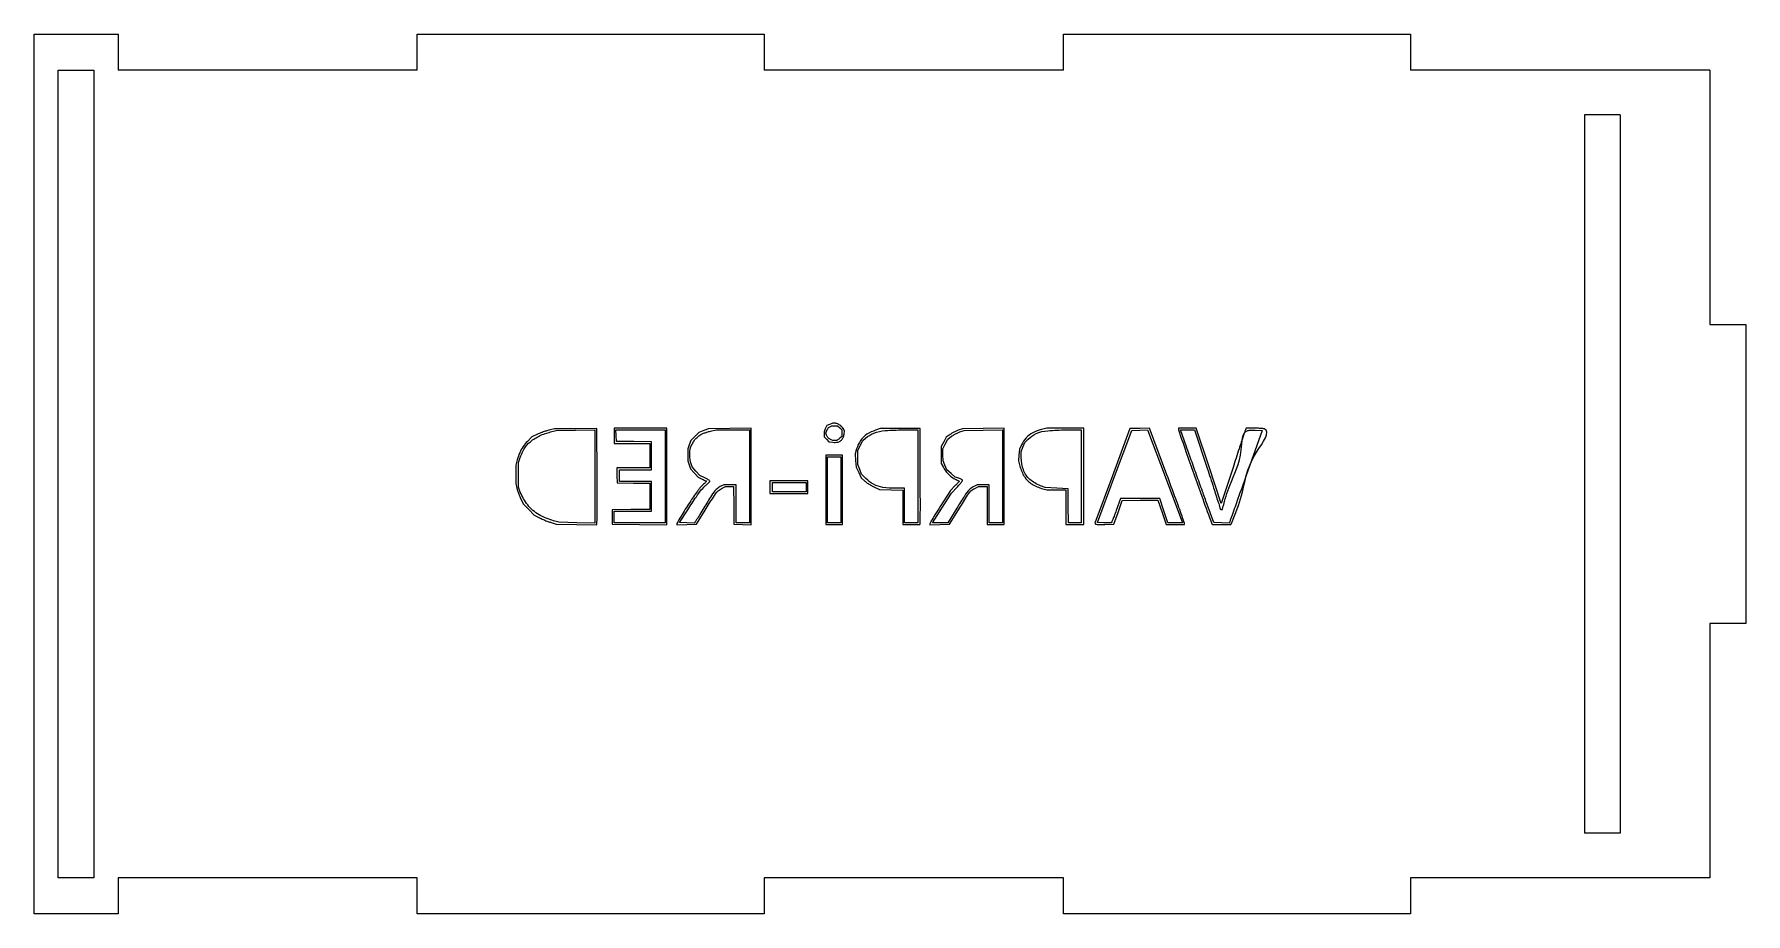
# Model space of a CAD drawing. Extents: x 0 to 436, y 0 to 625.
# Drawn here: x 149.9 to 435.9, y 313.1 to 460.1 of the extents above; entities that cross this region are included whole.
import ezdxf

# ---------------------------------------------------------------- set-up
doc = ezdxf.new("R2010")
doc.units = 0
doc.layers.add('Capa_1', color=7, linetype='CONTINUOUS')

msp = doc.modelspace()

# ---------------------------------------------------------------- linework, layer by layer
at = {"layer": 'Capa_1', "color": 7}
for p, q in [((149.850676, 313.14879), (149.850676, 460.148798)), ((149.850676, 460.148798), (163.850676, 460.148798)), ((163.850676, 460.148798), (163.850676, 454.148796)), ((213.850675, 454.148796), (213.850675, 460.148798)), ((213.850675, 460.148798), (271.850676, 460.148798)), ((271.850676, 460.148798), (271.850676, 454.148796)), ((321.850676, 454.148796), (321.850676, 460.148798)), ((321.850676, 460.148798), (379.850676, 460.148798)), ((379.850676, 460.148798), (379.850676, 454.148796)), ((153.850677, 454.148796), (159.800675, 454.148796)), ((153.850677, 319.148806), (153.850677, 454.148796)), ((159.800675, 454.148796), (159.800675, 319.148806)), ((213.850675, 454.148796), (163.850676, 454.148796)), ((321.850676, 454.148796), (271.850676, 454.148796)), ((429.850675, 454.148796), (379.850676, 454.148796)), ((429.850675, 454.148796), (429.850675, 411.648796)), ((414.850677, 446.648797), (408.900676, 446.648797)), ((408.900676, 446.648797), (408.900676, 326.648805)), ((414.850677, 446.648797), (414.850677, 326.648805)), ((429.850675, 411.648796), (435.850674, 411.648796)), ((435.850674, 411.648796), (435.850674, 361.648792)), ((282.273353, 394.742887), (282.051936, 394.314696)), ((282.75417, 394.943781), (282.273353, 394.742887)), ((283.594577, 394.720608), (284.105038, 394.720608)), ((284.105038, 394.720608), (284.45199, 394.373644)), ((233.000418, 392.838651), (232.26872, 392.106962)), ((233.929528, 393.282082), (233.000418, 392.838651)), ((236.809202, 394.212885), (235.833921, 393.969188)), ((236.138374, 393.681796), (237.091909, 393.900146)), ((240.343056, 394.219376), (236.809202, 394.212885)), ((237.091909, 393.900146), (240.307719, 393.973636)), ((240.307719, 393.973636), (243.523528, 394.047141)), ((243.876913, 394.225867), (240.343056, 394.219376)), ((243.523528, 394.047141), (243.523528, 386.238676)), ((243.913627, 386.380713), (243.876913, 394.225867)), ((251.156657, 394.296544), (246.774675, 394.296544)), ((246.774675, 394.296544), (246.774675, 393.024359)), ((246.774675, 393.024359), (246.774675, 391.752172)), ((247.086262, 393.059693), (247.044468, 394.013836)), ((247.044468, 394.013836), (251.150197, 394.013836)), ((247.128062, 392.105554), (247.086262, 393.059693)), ((250.061164, 392.067347), (247.128062, 392.105554)), ((252.994262, 392.029136), (250.061164, 392.067347)), ((251.150197, 394.013836), (255.255929, 394.013836)), ((255.538637, 394.296544), (251.156657, 394.296544)), ((252.994262, 389.699663), (252.994262, 392.029136)), ((255.255929, 394.013836), (255.255929, 386.239353)), ((255.538637, 386.237389), (255.538637, 394.296544)), ((259.54569, 392.24244), (259.309092, 391.548066)), ((260.226255, 392.905335), (259.54569, 392.24244)), ((260.906831, 393.568247), (260.226255, 392.905335)), ((261.721245, 393.892272), (260.906831, 393.568247)), ((262.535671, 394.216311), (261.721245, 393.892272)), ((266.104865, 394.267145), (262.535671, 394.216311)), ((262.83766, 393.803374), (263.807858, 394.008934)), ((263.807858, 394.008934), (266.599606, 394.011192)), ((269.674061, 394.317976), (266.104865, 394.267145)), ((266.599606, 394.011192), (269.391351, 394.013449)), ((269.391351, 394.013449), (269.391351, 386.238964)), ((269.674061, 386.245122), (269.674061, 394.317976)), ((281.830518, 393.386984), (281.830518, 392.887459)), ((281.830518, 392.887459), (282.227639, 392.44301)), ((282.115077, 393.46195), (282.314219, 393.938539)), ((282.239286, 393.137132), (282.115077, 393.46195)), ((282.227639, 392.44301), (282.624759, 391.998552)), ((282.624759, 391.998552), (283.323135, 391.947306)), ((282.63635, 392.56664), (282.63635, 392.56664)), ((284.304219, 392.019473), (284.304219, 392.019473)), ((284.45199, 394.373644), (284.798957, 394.026688)), ((284.798957, 392.932281), (284.48091, 392.642927)), ((284.798957, 394.026688), (284.798957, 393.479493)), ((284.798957, 393.479493), (284.798957, 392.932281)), ((285.25631, 393.843182), (284.998508, 394.27961)), ((285.180967, 393.281441), (285.25631, 393.843182)), ((287.889017, 391.404861), (288.293136, 392.259063)), ((288.293136, 392.259063), (288.772369, 392.6643)), ((291.230576, 394.22587), (290.450356, 393.984014)), ((294.552399, 394.22587), (291.230576, 394.22587)), ((297.874225, 394.22587), (294.552399, 394.22587)), ((295.0118, 394.012764), (297.520838, 394.014175)), ((297.520838, 394.014175), (297.520838, 386.239692)), ((297.910934, 386.380713), (297.874225, 394.22587)), ((301.832141, 392.023656), (301.408079, 391.257431)), ((302.256205, 392.789866), (301.832141, 392.023656)), ((302.094698, 391.655725), (302.498504, 392.478081)), ((302.8893, 393.249479), (302.256205, 392.789866)), ((302.498504, 392.478081), (303.151857, 392.952226)), ((304.941936, 394.210505), (304.232167, 393.959799)), ((304.514979, 393.673755), (305.224759, 393.921151)), ((308.44045, 394.264401), (304.941936, 394.210505)), ((305.224759, 393.921151), (308.440569, 393.980932)), ((311.938967, 394.318303), (308.44045, 394.264401)), ((308.440569, 393.980932), (311.656375, 394.040712)), ((311.656375, 394.040712), (311.656375, 386.252801)), ((311.938967, 386.250227), (311.938967, 394.318303)), ((315.064988, 391.127005), (315.363926, 391.925981)), ((315.363926, 391.925981), (315.927532, 392.489588)), ((319.077355, 394.292595), (318.160463, 394.076492)), ((322.15181, 394.294571), (319.077355, 394.292595)), ((325.226266, 394.296546), (322.15181, 394.294571)), ((322.293164, 394.012764), (324.802202, 394.014175)), ((324.802202, 394.014175), (324.802202, 386.239692)), ((325.226266, 386.239356), (325.226266, 394.296546)), ((332.952404, 394.225867), (330.008208, 386.317026)), ((330.392663, 386.239348), (333.258251, 393.943151)), ((334.575092, 394.265465), (332.952404, 394.225867)), ((333.258251, 393.943151), (334.578374, 393.982775)), ((336.197785, 394.305055), (334.575092, 394.265465)), ((334.578374, 393.982775), (335.898508, 394.022382)), ((335.898508, 394.022382), (338.814165, 386.243629)), ((339.124452, 386.49098), (336.197785, 394.305055)), ((342.53038, 394.296544), (341.057936, 394.296544)), ((341.057936, 394.296544), (341.057936, 394.024408)), ((343.066004, 389.313806), (341.377017, 394.013839)), ((341.377017, 394.013839), (342.550017, 394.013839)), ((344.002812, 394.296544), (342.53038, 394.296544)), ((342.550017, 394.013839), (343.723003, 394.013839)), ((343.723003, 394.013839), (345.853648, 387.608622)), ((346.103604, 387.994194), (344.002812, 394.296544)), ((352.376222, 394.296544), (352.253232, 394.049173)), ((355.020381, 393.943159), (352.350765, 386.38071)), ((353.847127, 394.296544), (352.376222, 394.296544)), ((353.883158, 393.984575), (355.020381, 393.943159)), ((230.562405, 389.029044), (230.33013, 388.147743)), ((230.749868, 388.571697), (231.059124, 389.408531)), ((246.774675, 391.752172), (249.743113, 391.752172)), ((249.743113, 391.752172), (252.711552, 391.752172)), ((252.711552, 391.752172), (252.711552, 389.702536)), ((252.711552, 389.702536), (252.711552, 387.652897)), ((252.994262, 387.370192), (252.994262, 389.699663)), ((259.309092, 391.548066), (259.072491, 390.853681)), ((259.072491, 390.853681), (259.072491, 389.84389)), ((259.072491, 389.84389), (259.072491, 388.834096)), ((283.52677, 389.773213), (282.113229, 389.773213)), ((282.113229, 389.773213), (282.113229, 383.977689)), ((282.395936, 383.977689), (282.395936, 389.490502)), ((282.395936, 389.490502), (283.52677, 389.490502)), ((284.940314, 389.773213), (283.52677, 389.773213)), ((283.52677, 389.490502), (284.657603, 389.490502)), ((284.657603, 389.490502), (284.657603, 383.977689)), ((284.940314, 383.977689), (284.940314, 389.773213)), ((287.266197, 390.832097), (287.024099, 389.999307)), ((287.024099, 389.999307), (287.100657, 388.882539)), ((287.484688, 388.228918), (287.484801, 389.389789)), ((287.484801, 389.389789), (287.484914, 390.550656)), ((287.484914, 390.550656), (287.889017, 391.404861)), ((301.408079, 391.257431), (301.408192, 389.84389)), ((301.408192, 389.84389), (301.408291, 388.430346)), ((301.690891, 390.833369), (302.094698, 391.655725)), ((301.701192, 389.84389), (301.690891, 390.833369)), ((301.711493, 388.85441), (301.701192, 389.84389)), ((314.387536, 389.814491), (314.307218, 388.854642)), ((314.467853, 390.774345), (314.387536, 389.814491)), ((314.80538, 391.511606), (314.467853, 390.774345)), ((314.766052, 390.328025), (315.064988, 391.127005)), ((314.766052, 389.366311), (314.766052, 390.328025)), ((230.319095, 386.592845), (230.308061, 385.03795)), ((230.33013, 388.147743), (230.319095, 386.592845)), ((230.749868, 386.522061), (230.749868, 388.571697)), ((230.749868, 384.472428), (230.749868, 386.522061)), ((243.523528, 386.238676), (243.523528, 378.430214)), ((249.949649, 387.652897), (247.187729, 387.652897)), ((247.187729, 387.652897), (247.228573, 386.41605)), ((247.228573, 386.41605), (247.269416, 385.1792)), ((247.6228, 386.380713), (247.6228, 387.370192)), ((247.6228, 387.370192), (250.308531, 387.370192)), ((247.6228, 385.39123), (247.6228, 386.380713)), ((252.711552, 387.652897), (249.949649, 387.652897)), ((250.308531, 387.370192), (252.994262, 387.370192)), ((255.255929, 386.239353), (255.255929, 378.46487)), ((255.538637, 378.178251), (255.538637, 386.237389)), ((259.072491, 388.834096), (259.297529, 388.173634)), ((259.297529, 388.173634), (259.522565, 387.513186)), ((259.522565, 387.513186), (260.148776, 386.81669)), ((259.782062, 387.821717), (259.568632, 388.540418)), ((260.429113, 387.102042), (259.782062, 387.821717)), ((260.148776, 386.81669), (260.774977, 386.120196)), ((261.076161, 386.382364), (260.429113, 387.102042)), ((260.774977, 386.120196), (261.443302, 385.803517)), ((261.911932, 385.998742), (261.076161, 386.382364)), ((269.391351, 386.238964), (269.391351, 378.464484)), ((269.674609, 386.245181), (269.674061, 386.245122)), ((269.674609, 378.172327), (269.674609, 386.245181)), ((287.100657, 388.882539), (287.177201, 387.765755)), ((287.177201, 387.765755), (287.615016, 386.876411)), ((287.789135, 387.41521), (287.484688, 388.228918)), ((287.615016, 386.876411), (288.052847, 385.987069)), ((288.093585, 386.601504), (287.789135, 387.41521)), ((288.813955, 385.884896), (288.093585, 386.601504)), ((297.520838, 386.239692), (297.520838, 378.465212)), ((301.408291, 388.430346), (301.784293, 387.723574)), ((302.038391, 388.108144), (301.711493, 388.85441)), ((302.365273, 387.361878), (302.038391, 388.108144)), ((303.066304, 386.731583), (302.365273, 387.361878)), ((303.76735, 386.101296), (303.066304, 386.731583)), ((304.334012, 385.931516), (303.76735, 386.101296)), ((311.656375, 386.252801), (311.656375, 378.464887)), ((311.938967, 378.182166), (311.938967, 386.250227)), ((314.307218, 388.854642), (314.541553, 387.940532)), ((324.802202, 386.239692), (324.802202, 378.465212)), ((325.226266, 378.18236), (325.226266, 386.239551)), ((325.226266, 386.239551), (325.226266, 386.239356)), ((330.008208, 386.317026), (327.06401, 378.408189)), ((327.527071, 378.535542), (330.392663, 386.239348)), ((338.814165, 386.243629), (341.729834, 378.464865)), ((348.204382, 381.691861), (346.103604, 387.994194)), ((350.167311, 387.746823), (348.204382, 381.691861)), ((230.308061, 385.03795), (230.500714, 384.260501)), ((231.059082, 383.635706), (230.749868, 384.472428)), ((247.269416, 385.1792), (249.990487, 385.140806)), ((250.308531, 385.39123), (247.6228, 385.39123)), ((249.990487, 385.140806), (252.711552, 385.102415)), ((252.994262, 385.39123), (250.308531, 385.39123)), ((252.711552, 385.102415), (252.711552, 382.917177)), ((252.994262, 382.91753), (252.994262, 385.39123)), ((265.098624, 384.825809), (264.491646, 384.531979)), ((264.78148, 384.272682), (265.363306, 384.536898)), ((266.114153, 384.825809), (265.098624, 384.825809)), ((265.363306, 384.536898), (266.03204, 384.540031)), ((266.03204, 384.540031), (266.700774, 384.543164)), ((267.129684, 384.825809), (266.114153, 384.825809)), ((266.700774, 384.543164), (266.738809, 381.398034)), ((267.129684, 381.645343), (267.129684, 384.825809)), ((275.964321, 385.532587), (272.783848, 385.532587)), ((272.783848, 385.532587), (272.783848, 384.47243)), ((272.783848, 384.47243), (272.783848, 383.412271)), ((272.783848, 383.412271), (275.964321, 383.412271)), ((273.207913, 384.47243), (273.207913, 385.249876)), ((273.207913, 385.249876), (276.034998, 385.249876)), ((273.207913, 383.694982), (273.207913, 384.47243)), ((276.034998, 383.694982), (273.207913, 383.694982)), ((279.14479, 385.532587), (275.964321, 385.532587)), ((275.964321, 383.412271), (279.14479, 383.412271)), ((276.034998, 385.249876), (278.86208, 385.249876)), ((278.86208, 383.694982), (276.034998, 383.694982)), ((278.86208, 385.249876), (278.86208, 384.47243)), ((278.86208, 384.47243), (278.86208, 383.694982)), ((279.14479, 384.47243), (279.14479, 385.532587)), ((279.14479, 383.412271), (279.14479, 384.47243)), ((282.113229, 383.977689), (282.113229, 378.182166)), ((282.395936, 378.464873), (282.395936, 383.977689)), ((284.657603, 383.977689), (284.657603, 378.464873)), ((284.940314, 378.182166), (284.940314, 383.977689)), ((288.052847, 385.987069), (288.634786, 385.461315)), ((290.152975, 384.495527), (291.089222, 384.055506)), ((291.089222, 384.055506), (293.032841, 384.000546)), ((293.032841, 384.000546), (294.976463, 383.945603)), ((295.259168, 384.260397), (293.781904, 384.260397)), ((294.976463, 383.945603), (294.976463, 381.063883)), ((295.259168, 381.362635), (295.259168, 384.260397)), ((302.951214, 383.884042), (301.225507, 381.196474)), ((301.518772, 380.964005), (303.104331, 383.463133)), ((303.704646, 384.655754), (302.951214, 383.884042)), ((303.104331, 383.463133), (304.068038, 384.441643)), ((307.406543, 384.825812), (306.951694, 384.634959)), ((307.03235, 384.245922), (307.64624, 384.543107)), ((308.400575, 384.825812), (307.406543, 384.825812)), ((307.64624, 384.543107), (308.379061, 384.543107)), ((308.379061, 384.543107), (309.111882, 384.543107)), ((309.394593, 384.825812), (308.400575, 384.825812)), ((309.111882, 384.543107), (309.111882, 381.362635)), ((309.394593, 381.645346), (309.394593, 384.825812)), ((318.79465, 384.366837), (317.996732, 384.671597)), ((318.370586, 384.169612), (319.077355, 383.981271)), ((320.702932, 384.278278), (318.79465, 384.366837)), ((319.077355, 383.981271), (320.667593, 383.979577)), ((320.667593, 383.979577), (322.257827, 383.977884)), ((322.611212, 384.18972), (320.702932, 384.278278)), ((322.257827, 383.977884), (322.257827, 381.080122)), ((322.649478, 381.327298), (322.611212, 384.18972)), ((231.115733, 382.583503), (231.538112, 381.683939)), ((231.538112, 381.683939), (232.477342, 380.729232)), ((232.477342, 380.729232), (233.416583, 379.774525)), ((249.56642, 380.693901), (246.42129, 380.655866)), ((246.42129, 380.655866), (246.42129, 379.454353)), ((246.774675, 379.454353), (246.774675, 380.443832)), ((246.774675, 380.443832), (249.88447, 380.443832)), ((252.711552, 380.731956), (249.56642, 380.693901)), ((249.88447, 380.443832), (252.994262, 380.443832)), ((252.711552, 382.917177), (252.711552, 380.731956)), ((252.994262, 380.443832), (252.994262, 382.91753)), ((257.692015, 378.53555), (259.053678, 380.661364)), ((260.535339, 378.252842), (261.968842, 380.60799)), ((266.738809, 381.398034), (266.77685, 378.252902)), ((267.129684, 381.644953), (267.129684, 381.645343)), ((267.129684, 378.464484), (267.129684, 381.644953)), ((294.976463, 381.063883), (294.976463, 378.182166)), ((295.259168, 378.465212), (295.259168, 381.362974)), ((295.259168, 381.362974), (295.259168, 381.362635)), ((299.933217, 378.464876), (301.518772, 380.964005)), ((304.003739, 380.928577), (302.538913, 378.474472)), ((302.819346, 378.252845), (304.276126, 380.651381)), ((309.111882, 381.362635), (309.111882, 378.182166)), ((309.394708, 381.64536), (309.394593, 381.645346)), ((309.394708, 378.464887), (309.394708, 381.64536)), ((322.257827, 381.080122), (322.257827, 378.18236)), ((322.687742, 378.465212), (322.649478, 381.327634)), ((322.649478, 381.327634), (322.649478, 381.327298)), ((331.351894, 382.564148), (330.663017, 380.569593)), ((330.953783, 380.231799), (331.664116, 382.210758)), ((334.640034, 382.564148), (331.351894, 382.564148)), ((331.664116, 382.210758), (334.645627, 382.248855)), ((337.928171, 382.564148), (334.640034, 382.564148)), ((334.645627, 382.248855), (337.627144, 382.28695)), ((337.627144, 382.28695), (338.317559, 380.234556)), ((338.605936, 380.514509), (337.928171, 382.564148)), ((339.283715, 378.464865), (338.605936, 380.514509)), ((346.936476, 378.535547), (345.845732, 381.574666)), ((348.193626, 380.72654), (348.402973, 380.72654)), ((348.402973, 380.72654), (348.490044, 381.115262)), ((233.416583, 379.774525), (234.415892, 379.272181)), ((236.253498, 378.529434), (237.091794, 378.289035)), ((237.515974, 378.579836), (236.633259, 378.803246)), ((237.091794, 378.289035), (240.447757, 378.220974)), ((240.51975, 378.505031), (237.515974, 378.579836)), ((240.447757, 378.220974), (243.803721, 378.15291)), ((243.523528, 378.430214), (240.51975, 378.505031)), ((243.803721, 378.15291), (243.876972, 378.344288)), ((243.876972, 378.344288), (243.87709, 378.34417)), ((246.42129, 379.454353), (246.42129, 378.252842)), ((246.42129, 378.252842), (250.979963, 378.215538)), ((246.774675, 378.46487), (246.774675, 379.454353)), ((251.015303, 378.46487), (246.774675, 378.46487)), ((250.979963, 378.215538), (255.538637, 378.178251)), ((255.255929, 378.46487), (251.015303, 378.46487)), ((257.235439, 378.354378), (257.235439, 378.173188)), ((257.235439, 378.173188), (258.885383, 378.213024)), ((258.901425, 378.494343), (257.692015, 378.53555)), ((258.885383, 378.213024), (260.535339, 378.252842)), ((260.110826, 378.453153), (258.901425, 378.494343)), ((260.275728, 378.635697), (260.110826, 378.453153)), ((266.77685, 378.252902), (268.225731, 378.212615)), ((268.260518, 378.464484), (267.129684, 378.464484)), ((268.225731, 378.212615), (269.674609, 378.172327)), ((269.391351, 378.464484), (268.260518, 378.464484)), ((282.113229, 378.182166), (283.52677, 378.182166)), ((283.52677, 378.464873), (282.395936, 378.464873)), ((284.657603, 378.464873), (283.52677, 378.464873)), ((283.52677, 378.182166), (284.940314, 378.182166)), ((294.976463, 378.182166), (296.394441, 378.182166)), ((296.390004, 378.465212), (295.259168, 378.465212)), ((297.520838, 378.465212), (296.390004, 378.465212)), ((296.394441, 378.182166), (297.812424, 378.182166)), ((297.812424, 378.182166), (297.880033, 378.358856)), ((299.499797, 378.341062), (299.499797, 378.173188)), ((299.499797, 378.173188), (301.159566, 378.213024)), ((301.236065, 378.469674), (299.933217, 378.464876)), ((301.159566, 378.213024), (302.819346, 378.252845)), ((302.538913, 378.474472), (301.236065, 378.469674)), ((309.111882, 378.182166), (310.525426, 378.182166)), ((310.525545, 378.464887), (309.394708, 378.464887)), ((310.525426, 378.182166), (311.938967, 378.182166)), ((311.656375, 378.464887), (310.525545, 378.464887)), ((322.257827, 378.18236), (323.742045, 378.18236)), ((323.744972, 378.465212), (322.687742, 378.465212)), ((323.742045, 378.18236), (325.226266, 378.18236)), ((324.802202, 378.465212), (323.744972, 378.465212)), ((327.06401, 378.408189), (327.182227, 378.289974)), ((328.590496, 378.493841), (327.527071, 378.535542)), ((328.771937, 378.212298), (330.243449, 378.252842)), ((330.243449, 378.252842), (330.953783, 380.231799)), ((338.317559, 380.234556), (339.007962, 378.182163)), ((339.007962, 378.182163), (340.527689, 378.182163)), ((340.506771, 378.464865), (339.283715, 378.464865)), ((341.729834, 378.464865), (340.506771, 378.464865)), ((340.527689, 378.182163), (342.047416, 378.182163)), ((342.047416, 378.182163), (342.049109, 378.429533)), ((342.049109, 378.429533), (342.04927, 378.429536)), ((346.64297, 378.321027), (346.728786, 378.182163)), ((346.728786, 378.182163), (348.278383, 378.182163)), ((348.240232, 378.494865), (346.936476, 378.535547)), ((349.543966, 378.4542), (348.240232, 378.494865)), ((348.278383, 378.182163), (349.827964, 378.182163)), ((349.612566, 378.636222), (349.543966, 378.4542)), ((349.827964, 378.182163), (349.964895, 378.500213)), ((435.850674, 361.648792), (429.850675, 361.648792)), ((429.850675, 361.648792), (429.850675, 319.148806)), ((414.850677, 326.648805), (408.900676, 326.648805)), ((159.800675, 319.148806), (153.850677, 319.148806)), ((213.850675, 319.148806), (163.850676, 319.148806)), ((163.850676, 319.148806), (163.850676, 313.14879)), ((213.850675, 313.14879), (213.850675, 319.148806)), ((321.850676, 319.148806), (271.850676, 319.148806)), ((271.850676, 319.148806), (271.850676, 313.14879)), ((321.850676, 313.14879), (321.850676, 319.148806)), ((429.850675, 319.148806), (379.850676, 319.148806)), ((379.850676, 319.148806), (379.850676, 313.14879)), ((163.850676, 313.14879), (149.850676, 313.14879)), ((271.850676, 313.14879), (213.850675, 313.14879)), ((379.850676, 313.14879), (321.850676, 313.14879))]:
    msp.add_line(p, q, dxfattribs=at)
for points, knots in [([(282.314219, 393.938539), (282.394157, 394.102064), (282.545771, 394.41221), (283.034703, 394.699457), (283.395497, 394.713087), (283.594577, 394.720608)], [0, 0, 0, 0, 0.535998, 1.016588, 1.608223, 1.608223, 1.608223, 1.608223]), ([(284.998508, 394.27961), (284.87736, 394.43176), (284.626816, 394.746419), (284.108782, 395.034086), (283.648545, 395.1713), (283.294198, 395.116531), (283.032592, 395.048977), (282.848112, 394.979275), (282.75417, 394.943781)], [0, 0, 0, 0, 0.5779, 1.195143, 1.75226, 1.971607, 2.261681, 2.562664, 2.562664, 2.562664, 2.562664]), ([(232.26872, 392.106962), (232.010822, 391.821247), (231.493534, 391.248164), (230.919122, 390.19572), (230.684231, 389.427489), (230.562405, 389.029044)], [0, 0, 0, 0, 1.151855, 2.310366, 3.558663, 3.558663, 3.558663, 3.558663]), ([(231.059124, 389.408531), (231.125419, 389.577066), (231.260965, 389.921653), (231.483158, 390.399379), (231.88001, 391.184826), (232.783447, 392.153695), (234.306059, 393.130975), (235.514689, 393.494307), (236.138374, 393.681796)], [0, 0, 0, 0, 0.543155, 1.110537, 1.580568, 3.178377, 5.002791, 6.948034, 6.948034, 6.948034, 6.948034]), ([(235.833921, 393.969188), (235.627047, 393.910245), (235.18697, 393.784856), (234.550836, 393.555059), (234.129183, 393.369802), (233.929528, 393.282082)], [0, 0, 0, 0, 0.645222, 1.372563, 2.026702, 2.026702, 2.026702, 2.026702]), ([(259.568632, 388.540418), (259.454486, 389.162531), (259.234294, 390.362605), (259.880944, 392.110397), (260.867717, 393.075793), (261.730698, 393.470574), (262.2594, 393.659341), (262.646019, 393.75564), (262.83766, 393.803374)], [0, 0, 0, 0, 1.86727, 3.602019, 5.353777, 5.840547, 6.443057, 7.035256, 7.035256, 7.035256, 7.035256]), ([(282.051936, 394.314696), (282.012238, 394.220913), (281.927977, 394.021848), (281.853653, 393.708474), (281.837984, 393.490723), (281.830518, 393.386984)], [0, 0, 0, 0, 0.30523, 0.647879, 0.959659, 0.959659, 0.959659, 0.959659]), ([(282.63635, 392.56664), (282.58343, 392.621452), (282.472653, 392.73619), (282.338198, 392.928496), (282.270896, 393.070457), (282.239286, 393.137132)], [0, 0, 0, 0, 0.228406, 0.478117, 0.699271, 0.699271, 0.699271, 0.699271]), ([(284.48091, 392.642927), (284.418645, 392.589435), (284.297479, 392.485339), (284.120378, 392.361455), (283.880693, 392.219036), (283.497937, 392.21699), (283.039785, 392.306963), (282.766622, 392.482789), (282.63635, 392.56664)], [0, 0, 0, 0, 0.24596, 0.478633, 0.649604, 1.072297, 1.577229, 2.037564, 2.037564, 2.037564, 2.037564]), ([(283.323135, 391.947306), (283.453145, 391.942462), (283.700783, 391.933235), (284.032104, 391.948133), (284.225253, 391.998771), (284.304219, 392.019473)], [0, 0, 0, 0, 0.390615, 0.74403, 0.98844, 0.98844, 0.98844, 0.98844]), ([(284.304219, 392.019473), (284.452657, 392.105592), (284.753685, 392.280238), (285.062643, 392.739998), (285.14054, 393.096447), (285.180967, 393.281441)], [0, 0, 0, 0, 0.509912, 1.034082, 1.599641, 1.599641, 1.599641, 1.599641]), ([(290.450356, 393.984014), (289.944866, 393.786394), (288.972754, 393.406351), (287.819116, 392.277578), (287.45298, 391.320397), (287.266197, 390.832097)], [0, 0, 0, 0, 1.61781, 3.111222, 4.66649, 4.66649, 4.66649, 4.66649]), ([(288.772369, 392.6643), (289.212613, 392.970015), (290.197425, 393.653891), (292.397237, 393.98263), (294.030813, 394.001458), (295.0118, 394.012764)], [0, 0, 0, 0, 1.589624, 3.555937, 6.511744, 6.511744, 6.511744, 6.511744]), ([(304.232167, 393.959799), (304.083055, 393.899023), (303.765419, 393.769559), (303.315922, 393.53127), (303.026691, 393.340228), (302.8893, 393.249479)], [0, 0, 0, 0, 0.482905, 1.028677, 1.52251, 1.52251, 1.52251, 1.52251]), ([(303.151857, 392.952226), (303.29261, 393.045319), (303.587453, 393.240325), (304.043595, 393.48277), (304.364909, 393.612953), (304.514979, 393.673755)], [0, 0, 0, 0, 0.506133, 1.060221, 1.5458, 1.5458, 1.5458, 1.5458]), ([(318.160463, 394.076492), (317.663804, 393.924848), (316.714972, 393.635143), (315.509691, 392.740105), (315.039462, 391.919906), (314.80538, 391.511606)], [0, 0, 0, 0, 1.552044, 2.965073, 4.365754, 4.365754, 4.365754, 4.365754]), ([(315.927532, 392.489588), (316.354188, 392.836409), (317.308328, 393.612016), (319.586603, 393.982491), (321.272827, 394.001351), (322.293164, 394.012764)], [0, 0, 0, 0, 1.625089, 3.634226, 6.712821, 6.712821, 6.712821, 6.712821]), ([(341.057936, 394.024408), (341.523028, 392.654816), (342.833652, 388.795323), (344.696442, 383.560581), (346.127577, 379.708334), (346.64297, 378.321027)], [0, 0, 0, 0, 4.339209, 12.227839, 16.66768, 16.66768, 16.66768, 16.66768]), ([(348.490044, 381.115262), (348.833487, 382.346028), (349.749808, 385.629768), (351.844615, 389.143532), (351.586124, 393.664345), (352.926937, 393.988633), (353.343033, 393.991763), (353.687505, 393.987179), (353.883158, 393.984575)], [0, 0, 0, 0, 3.770738, 10.060494, 13.455878, 13.670052, 14.116578, 14.703628, 14.703628, 14.703628, 14.703628]), ([(349.964895, 378.500213), (350.587274, 380.052474), (352.202872, 384.081898), (352.270665, 388.376542), (356.689648, 393.865749), (355.048429, 394.267692), (354.53502, 394.282446), (354.098061, 394.291401), (353.847127, 394.296544)], [0, 0, 0, 0, 4.825464, 12.526138, 16.589362, 16.836197, 17.393174, 18.144497, 18.144497, 18.144497, 18.144497]), ([(352.253232, 394.049173), (352.142239, 393.731285), (351.769182, 392.662829), (351.084646, 390.55832), (350.502682, 388.774688), (350.167311, 387.746823)], [0, 0, 0, 0, 1.010108, 3.395078, 6.638708, 6.638708, 6.638708, 6.638708]), ([(317.996732, 384.671597), (317.366474, 384.977729), (316.155358, 385.565998), (314.944287, 387.326266), (314.827069, 388.667925), (314.766052, 389.366311)], [0, 0, 0, 0, 2.076852, 3.990919, 6.068971, 6.068971, 6.068971, 6.068971]), ([(345.845732, 381.574666), (345.585458, 382.299636), (344.992438, 383.95144), (344.065832, 386.531143), (343.399425, 388.385848), (343.066004, 389.313806)], [0, 0, 0, 0, 2.310826, 5.26509, 8.22321, 8.22321, 8.22321, 8.22321]), ([(243.87709, 378.34417), (243.889008, 378.734639), (243.930285, 380.08711), (243.919747, 382.766528), (243.915872, 385.054807), (243.913627, 386.380713)], [0, 0, 0, 0, 1.171907, 4.059139, 8.037015, 8.037015, 8.037015, 8.037015]), ([(297.880033, 378.358856), (297.890904, 378.746865), (297.928678, 380.095178), (297.917811, 382.769615), (297.913458, 385.055472), (297.910934, 386.380713)], [0, 0, 0, 0, 1.164441, 4.046388, 8.02225, 8.02225, 8.02225, 8.02225]), ([(301.784293, 387.723574), (301.946246, 387.454379), (302.26552, 386.92369), (302.943918, 386.271442), (303.559281, 385.880287), (304.052465, 385.655917), (304.237284, 385.530569), (304.470794, 385.463409), (304.244521, 385.255633), (304.064467, 385.017085), (303.837429, 384.789094), (303.704646, 384.655754)], [0, 0, 0, 0, 0.939733, 1.852582, 2.782157, 3.147451, 3.420815, 3.543102, 3.688716, 4.073549, 4.615687, 4.615687, 4.615687, 4.615687]), ([(314.541553, 387.940532), (314.752313, 387.342341), (315.16442, 386.172673), (316.566648, 384.80575), (317.753787, 384.387119), (318.370586, 384.169612)], [0, 0, 0, 0, 1.884577, 3.684989, 5.632062, 5.632062, 5.632062, 5.632062]), ([(342.04927, 378.429536), (341.917423, 378.82852), (341.463329, 380.202657), (340.462834, 382.88119), (339.615144, 385.167519), (339.124452, 386.49098)], [0, 0, 0, 0, 1.260551, 4.341454, 8.576148, 8.576148, 8.576148, 8.576148]), ([(345.853648, 387.608622), (346.219715, 386.524726), (346.853201, 384.649021), (347.509686, 382.419165), (347.947386, 381.272165), (348.00026, 380.844369), (348.08146, 380.747825), (348.156639, 380.733559), (348.193626, 380.72654)], [0, 0, 0, 0, 3.431157, 5.937689, 6.977387, 7.100864, 7.214853, 7.325241, 7.325241, 7.325241, 7.325241]), ([(352.350765, 386.38071), (351.899374, 385.10266), (351.120389, 382.897073), (350.208837, 380.315158), (349.746097, 379.012207), (349.612566, 378.636222)], [0, 0, 0, 0, 4.066263, 7.017328, 8.214308, 8.214308, 8.214308, 8.214308]), ([(230.500714, 384.260501), (230.550435, 384.088271), (230.659496, 383.710484), (230.866842, 383.150997), (231.034247, 382.769298), (231.115733, 382.583503)], [0, 0, 0, 0, 0.537678, 1.179393, 1.787993, 1.787993, 1.787993, 1.787993]), ([(236.633259, 378.803246), (235.802752, 379.092764), (234.17497, 379.660215), (232.171886, 381.371807), (231.428842, 382.883463), (231.059082, 383.635706)], [0, 0, 0, 0, 2.625468, 5.145881, 7.642498, 7.642498, 7.642498, 7.642498]), ([(261.443302, 385.803517), (261.563503, 385.750371), (261.774572, 385.657048), (261.964333, 385.525127), (262.199707, 385.470023), (262.077655, 385.314761), (261.938136, 385.17487), (261.671174, 384.936299), (261.351164, 384.621584), (261.004212, 384.227852), (260.304253, 383.340121), (259.316326, 381.767011), (258.132582, 379.978448), (257.463723, 378.767633), (257.235439, 378.354378)], [0, 0, 0, 0, 0.38102, 0.669054, 0.801858, 0.893684, 1.132346, 1.469961, 1.930555, 2.493152, 3.037838, 5.322858, 8.055394, 9.471255, 9.471255, 9.471255, 9.471255]), ([(259.053678, 380.661364), (259.526707, 381.395054), (260.268817, 382.546101), (261.244008, 383.964663), (261.945854, 384.641957), (262.414643, 385.03797), (262.607382, 385.255698), (262.800898, 385.466519), (262.56847, 385.642848), (262.310741, 385.805449), (262.056672, 385.92859), (261.911932, 385.998742)], [0, 0, 0, 0, 2.623656, 4.116113, 5.12789, 5.567894, 5.909722, 6.085242, 6.258107, 6.614868, 7.087188, 7.087188, 7.087188, 7.087188]), ([(264.491646, 384.531979), (264.253479, 384.38729), (263.648118, 384.019527), (262.814751, 382.726734), (261.946987, 381.321015), (261.127407, 379.970026), (260.641521, 379.173461), (260.36435, 378.765983), (260.275728, 378.635697)], [0, 0, 0, 0, 0.8277, 2.103813, 4.509771, 5.830941, 6.83652, 7.309164, 7.309164, 7.309164, 7.309164]), ([(261.968842, 380.60799), (262.42172, 381.332505), (263.103567, 382.423326), (263.948639, 383.7787), (264.554211, 384.137883), (264.78148, 384.272682)], [0, 0, 0, 0, 2.582082, 3.887551, 4.671818, 4.671818, 4.671818, 4.671818]), ([(288.634786, 385.461315), (288.773448, 385.350478), (289.080514, 385.105032), (289.591135, 384.784907), (289.967843, 384.590881), (290.152975, 384.495527)], [0, 0, 0, 0, 0.532267, 1.178695, 1.803382, 1.803382, 1.803382, 1.803382]), ([(293.781904, 384.260397), (293.071812, 384.275637), (291.812317, 384.302669), (290.044462, 384.813552), (289.219861, 385.531493), (288.813955, 385.884896)], [0, 0, 0, 0, 2.130233, 3.778408, 5.376239, 5.376239, 5.376239, 5.376239]), ([(306.951694, 384.634959), (306.685601, 384.469619), (306.002015, 384.044863), (305.091631, 382.693406), (304.420489, 381.604649), (304.003739, 380.928577)], [0, 0, 0, 0, 0.931852, 2.393903, 4.789067, 4.789067, 4.789067, 4.789067]), ([(304.068038, 384.441643), (304.23505, 384.614528), (304.526638, 384.91637), (304.785918, 385.268952), (305.028991, 385.577374), (304.820702, 385.728959), (304.617563, 385.835049), (304.434497, 385.89733), (304.334012, 385.931516)], [0, 0, 0, 0, 0.702533, 1.226559, 1.467935, 1.623478, 1.881464, 2.195383, 2.195383, 2.195383, 2.195383]), ([(304.276126, 380.651381), (304.723437, 381.372178), (305.387286, 382.441905), (306.215876, 383.773201), (306.805259, 384.114441), (307.03235, 384.245922)], [0, 0, 0, 0, 2.564431, 3.805845, 4.583985, 4.583985, 4.583985, 4.583985]), ([(301.225507, 381.196474), (300.936166, 380.737488), (300.43382, 379.940609), (299.836335, 379.000507), (299.577229, 378.49279), (299.499797, 378.341062)], [0, 0, 0, 0, 1.628185, 2.826812, 3.337687, 3.337687, 3.337687, 3.337687]), ([(330.663017, 380.569593), (330.546028, 380.223022), (330.342326, 379.619574), (330.035888, 378.999117), (329.883159, 378.47528), (329.504942, 378.495568), (329.11368, 378.472876), (328.778137, 378.486321), (328.590496, 378.493841)], [0, 0, 0, 0, 1.078172, 1.877305, 2.228338, 2.456111, 2.895734, 3.453475, 3.453475, 3.453475, 3.453475]), ([(234.415892, 379.272181), (234.621127, 379.175031), (235.040903, 378.976324), (235.653687, 378.725992), (236.066392, 378.590749), (236.253498, 378.529434)], [0, 0, 0, 0, 0.681172, 1.393236, 1.983807, 1.983807, 1.983807, 1.983807]), ([(327.182227, 378.289974), (327.268996, 378.269814), (327.541791, 378.206432), (328.077577, 378.208001), (328.519895, 378.210739), (328.771937, 378.212298)], [0, 0, 0, 0, 0.26671, 0.838512, 1.595924, 1.595924, 1.595924, 1.595924])]:
    msp.add_open_spline(points, degree=3, knots=knots, dxfattribs=at)

doc.saveas('drawing.dxf')
